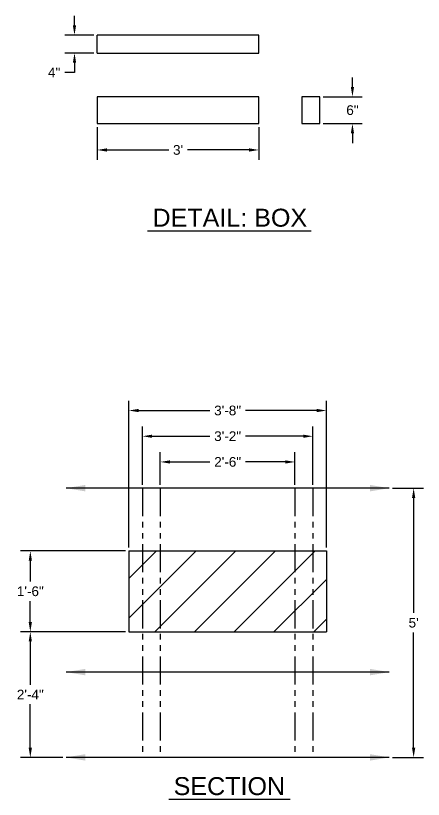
# Model space of a CAD drawing. Header units: inches. Extents: x -24 to 363, y -9 to 336.
# Drawn here: x 271.8 to 362.6, y -9.3 to 165.3 of the extents above; entities that cross this region are included whole.
import ezdxf

# ---------------------------------------------------------------- set-up
doc = ezdxf.new("R2010")
doc.units = ezdxf.units.IN
doc.header["$MEASUREMENT"] = 0
doc.linetypes.add('PHANTOM2', pattern=[1.25, 0.625, -0.125, 0.125, -0.125, 0.125, -0.125])
for name, color, linetype in [('Box', 170, 'Continuous'), ('Dims', 252, 'Continuous'), ('Limits', 200, 'Continuous')]:
    doc.layers.add(name, color=color, linetype=linetype)
doc.styles.get("Standard").update_dxf_attribs({"font": 'arial.ttf'})
doc.dimstyles.new('DimBig', dxfattribs={"dimtxt": 0.18, "dimasz": 0.18, "dimexe": 0.18, "dimexo": 0.0625, "dimgap": 0.09, "dimtad": 0, "dimtih": 1, "dimtoh": 1, "dimdec": 4, "dimzin": 0, "dimdsep": 46, "dimtxsty": 'Standard', "dimcen": 0.09, "dimadec": 0, "dimazin": 0, "dimtfac": 1, "dimtdec": 4, "dimtofl": 0, "dimtmove": 0, "dimatfit": 3, "dimfxl": 1, "dimtolj": 1, "dimtzin": 0, "dimarcsym": 0})

# ---------------------------------------------------------------- blocks, each defined once
blk = doc.blocks.new('*D6')
at = {"layer": 'Defpoints', "color": 0, "transparency": 16777216}
for p in [(333.97, 65.84), (303.97, 60), (333.97, 60)]:
    blk.add_point(p, dxfattribs=at)
at = {"layer": 'Dims', "color": 0, "lineweight": -2, "transparency": 16777216}
for p, q in [((303.97, 60.75), (303.97, 68)), ((333.97, 60.75), (333.97, 68)), ((306.13, 65.84), (315, 65.84)), ((331.81, 65.84), (322.94, 65.84))]:
    blk.add_line(p, q, dxfattribs=at)
at = {"layer": 'Dims', "color": 0, "transparency": 16777216}
for points in [[(306.13, 66.2), (306.13, 65.48), (303.97, 65.84)], [(331.81, 66.2), (331.81, 65.48), (333.97, 65.84)]]:
    blk.add_solid(points, dxfattribs=at)
at = {"layer": 'Dims', "color": 0, "transparency": 16777216, "insert": (318.97, 65.84), "char_height": 2.16, "attachment_point": 5}
blk.add_mtext('\\A1;2\'-6"', dxfattribs=at)
blk = doc.blocks.new('*D7')
at = {"layer": 'Defpoints', "color": 0, "transparency": 16777216}
for p in [(337.97, 71.57), (299.97, 60), (337.97, 60)]:
    blk.add_point(p, dxfattribs=at)
at = {"layer": 'Dims', "color": 0, "lineweight": -2, "transparency": 16777216}
for p, q in [((299.97, 60.75), (299.97, 73.73)), ((337.97, 60.75), (337.97, 73.73)), ((302.13, 71.57), (315.02, 71.57)), ((335.81, 71.57), (322.92, 71.57))]:
    blk.add_line(p, q, dxfattribs=at)
at = {"layer": 'Dims', "color": 0, "transparency": 16777216}
for points in [[(302.13, 71.93), (302.13, 71.21), (299.97, 71.57)], [(335.81, 71.93), (335.81, 71.21), (337.97, 71.57)]]:
    blk.add_solid(points, dxfattribs=at)
at = {"layer": 'Dims', "color": 0, "transparency": 16777216, "insert": (318.97, 71.57), "char_height": 2.16, "attachment_point": 5}
blk.add_mtext('\\A1;3\'-2"', dxfattribs=at)
blk = doc.blocks.new('*D8')
at = {"layer": 'Defpoints', "color": 0, "transparency": 16777216}
for p in [(340.97, 77.3), (296.97, 46), (340.97, 46)]:
    blk.add_point(p, dxfattribs=at)
at = {"layer": 'Dims', "color": 0, "lineweight": -2, "transparency": 16777216}
for p, q in [((296.97, 46.75), (296.97, 79.46)), ((340.97, 46.75), (340.97, 79.46)), ((299.13, 77.3), (315.02, 77.3)), ((338.81, 77.3), (322.92, 77.3))]:
    blk.add_line(p, q, dxfattribs=at)
at = {"layer": 'Dims', "color": 0, "transparency": 16777216}
for points in [[(299.13, 77.66), (299.13, 76.94), (296.97, 77.3)], [(338.81, 77.66), (338.81, 76.94), (340.97, 77.3)]]:
    blk.add_solid(points, dxfattribs=at)
at = {"layer": 'Dims', "color": 0, "transparency": 16777216, "insert": (318.97, 77.3), "char_height": 2.16, "attachment_point": 5}
blk.add_mtext('\\A1;3\'-8"', dxfattribs=at)
blk = doc.blocks.new('*D12')
at = {"layer": 'Defpoints', "color": 0, "transparency": 16777216}
for p in [(275.01, 28), (296.97, 28), (282.97, 0)]:
    blk.add_point(p, dxfattribs=at)
at = {"layer": 'Dims', "color": 0, "lineweight": -2, "transparency": 16777216}
for p, q in [((296.22, 28), (272.85, 28)), ((275.01, 25.84), (275.01, 16.16)), ((275.01, 2.16), (275.01, 11.84)), ((282.22, 0), (272.85, 0))]:
    blk.add_line(p, q, dxfattribs=at)
at = {"layer": 'Dims', "color": 0, "transparency": 16777216}
for points in [[(274.65, 25.84), (275.37, 25.84), (275.01, 28)], [(274.65, 2.16), (275.37, 2.16), (275.01, 0)]]:
    blk.add_solid(points, dxfattribs=at)
at = {"layer": 'Dims', "color": 0, "transparency": 16777216, "insert": (275.01, 14), "char_height": 2.16, "attachment_point": 5}
blk.add_mtext('\\A1;2\'-4"', dxfattribs=at)
blk = doc.blocks.new('*D24')
at = {"layer": 'Defpoints', "color": 0, "transparency": 16777216}
for p in [(275.01, 46), (296.97, 46), (296.97, 28)]:
    blk.add_point(p, dxfattribs=at)
at = {"layer": 'Dims', "color": 0, "lineweight": -2, "transparency": 16777216}
for p, q in [((296.22, 46), (272.85, 46)), ((275.01, 43.84), (275.01, 39.18)), ((275.01, 30.16), (275.01, 34.82)), ((296.22, 28), (272.85, 28))]:
    blk.add_line(p, q, dxfattribs=at)
at = {"layer": 'Dims', "color": 0, "transparency": 16777216}
for points in [[(274.65, 43.84), (275.37, 43.84), (275.01, 46)], [(274.65, 30.16), (275.37, 30.16), (275.01, 28)]]:
    blk.add_solid(points, dxfattribs=at)
at = {"layer": 'Dims', "color": 0, "transparency": 16777216, "insert": (275.01, 37), "char_height": 2.16, "attachment_point": 5}
blk.add_mtext('\\A1;1\'-6"', dxfattribs=at)
blk = doc.blocks.new('*D25')
at = {"layer": 'Defpoints', "color": 0, "transparency": 16777216}
for p in [(354.97, 60), (354.97, 0), (360.4, 0)]:
    blk.add_point(p, dxfattribs=at)
at = {"layer": 'Dims', "color": 0, "lineweight": -2, "transparency": 16777216}
for p, q in [((355.72, 60), (362.56, 60)), ((360.4, 57.84), (360.4, 32.18)), ((360.4, 2.16), (360.4, 27.82)), ((355.72, 0), (362.56, 0))]:
    blk.add_line(p, q, dxfattribs=at)
at = {"layer": 'Dims', "color": 0, "transparency": 16777216}
for points in [[(360.04, 57.84), (360.76, 57.84), (360.4, 60)], [(360.04, 2.16), (360.76, 2.16), (360.4, 0)]]:
    blk.add_solid(points, dxfattribs=at)
at = {"layer": 'Dims', "color": 0, "transparency": 16777216, "insert": (360.4, 30), "char_height": 2.16, "attachment_point": 5}
blk.add_mtext("\\A1;5'", dxfattribs=at)
blk = doc.blocks.new('*D29')
at = {"layer": 'Defpoints', "color": 0, "transparency": 16777216}
for p in [(339.51, 147.24), (339.51, 141.24), (346.77, 141.24)]:
    blk.add_point(p, dxfattribs=at)
at = {"layer": 'Dims', "color": 0, "lineweight": -2, "transparency": 16777216}
for p, q in [((346.77, 149.4), (346.77, 151.56)), ((340.26, 147.24), (348.93, 147.24)), ((340.26, 141.24), (348.93, 141.24)), ((346.77, 139.08), (346.77, 136.92))]:
    blk.add_line(p, q, dxfattribs=at)
at = {"layer": 'Dims', "color": 0, "transparency": 16777216}
for points in [[(346.41, 149.4), (347.13, 149.4), (346.77, 147.24)], [(346.41, 139.08), (347.13, 139.08), (346.77, 141.24)]]:
    blk.add_solid(points, dxfattribs=at)
at = {"layer": 'Dims', "color": 0, "transparency": 16777216, "insert": (346.77, 144.24), "char_height": 2.16, "attachment_point": 5}
blk.add_mtext('\\A1;6"', dxfattribs=at)
blk = doc.blocks.new('*D30')
at = {"layer": 'Defpoints', "color": 0, "transparency": 16777216}
for p in [(289.92, 141.24), (325.92, 141.24), (325.92, 135.37)]:
    blk.add_point(p, dxfattribs=at)
at = {"layer": 'Dims', "color": 0, "lineweight": -2, "transparency": 16777216}
for p, q in [((289.92, 140.49), (289.92, 133.21)), ((325.92, 140.49), (325.92, 133.21)), ((292.08, 135.37), (305.85, 135.37)), ((323.76, 135.37), (310, 135.37))]:
    blk.add_line(p, q, dxfattribs=at)
at = {"layer": 'Dims', "color": 0, "transparency": 16777216}
for points in [[(292.08, 135.73), (292.08, 135.01), (289.92, 135.37)], [(323.76, 135.73), (323.76, 135.01), (325.92, 135.37)]]:
    blk.add_solid(points, dxfattribs=at)
at = {"layer": 'Dims', "color": 0, "transparency": 16777216, "insert": (307.92, 135.37), "char_height": 2.16, "attachment_point": 5}
blk.add_mtext("\\A1;3'", dxfattribs=at)
blk = doc.blocks.new('*D31')
at = {"layer": 'Defpoints', "color": 0, "transparency": 16777216}
for p in [(289.92, 160.98), (284.85, 156.98), (289.92, 156.98)]:
    blk.add_point(p, dxfattribs=at)
at = {"layer": 'Dims', "color": 0, "lineweight": -2, "transparency": 16777216}
for p, q in [((284.85, 163.14), (284.85, 165.3)), ((289.17, 160.98), (282.69, 160.98)), ((289.17, 156.98), (282.69, 156.98)), ((284.85, 154.82), (284.85, 152.66)), ((284.85, 152.66), (282.69, 152.66))]:
    blk.add_line(p, q, dxfattribs=at)
at = {"layer": 'Dims', "color": 0, "transparency": 16777216}
for points in [[(284.49, 163.14), (285.21, 163.14), (284.85, 160.98)], [(284.49, 154.82), (285.21, 154.82), (284.85, 156.98)]]:
    blk.add_solid(points, dxfattribs=at)
at = {"layer": 'Dims', "color": 0, "transparency": 16777216, "insert": (280.32, 152.66), "char_height": 2.16, "attachment_point": 5}
blk.add_mtext('\\A1;4"', dxfattribs=at)
blk = doc.blocks.new('boxlong')
at = {"layer": 'Box'}
for p, q in [((18, 3), (-18, 3)), ((-18, 3), (-18, -3)), ((18, -3), (18, 3)), ((-18, -3), (18, -3))]:
    blk.add_line(p, q, dxfattribs=at)
blk = doc.blocks.new('boxshort')
at = {"layer": 'Box'}
for p, q in [((-2, 3), (-2, -3)), ((2, 3), (-2, 3)), ((2, -3), (2, 3)), ((-2, -3), (2, -3))]:
    blk.add_line(p, q, dxfattribs=at)
blk = doc.blocks.new('boxmid')
at = {"layer": 'Box'}
for p, q in [((325.92, 160.98), (289.92, 160.98)), ((289.92, 156.98), (289.92, 160.98)), ((325.92, 156.98), (325.92, 160.98)), ((289.92, 156.98), (325.92, 156.98))]:
    blk.add_line(p, q, dxfattribs=at)

msp = doc.modelspace()

# ---------------------------------------------------------------- hatches: boundary and pattern name
at = {"layer": 'Limits'}
h = msp.add_hatch(dxfattribs=at)
h.set_pattern_fill('ANSI31', color=256, scale=50)
h.set_pattern_definition([(45, (318.97, 1e-14), (-4.4194, 4.4194), [])])
h.paths.add_polyline_path([(299.97005, 46), (296.97005, 46), (296.97005, 28), (299.97005, 28)])
h.paths.add_polyline_path([(303.97005, 46), (299.97005, 46), (299.97005, 28), (303.97005, 28)])
h.paths.add_polyline_path([(333.97005, 46), (303.97005, 46), (303.97005, 28), (333.97005, 28)])
h.paths.add_polyline_path([(337.97005, 46), (333.97005, 46), (333.97005, 28), (337.97005, 28)])
h.paths.add_polyline_path([(340.97005, 46), (337.97005, 46), (337.97005, 28), (340.97005, 28)])

# ---------------------------------------------------------------- linework, layer by layer
at = {"layer": 'Dims'}
for p, q in [((301.15175, 117.33475), (337.58724, 117.33475)), ((305.8669, -9.34945), (332.8721, -9.34945))]:
    msp.add_line(p, q, dxfattribs=at)
at = {"layer": 'Limits'}
for p, q in [((354.97005, 60), (282.97005, 60)), ((296.97005, 46), (340.97005, 46)), ((296.97005, 46), (296.97005, 28)), ((340.97005, 46), (340.97005, 28)), ((296.97005, 28), (340.97005, 28)), ((354.97005, 19), (282.97005, 19)), ((354.97005, 0), (282.97005, 0))]:
    msp.add_line(p, q, dxfattribs=at)
at = {"layer": 'Limits', "linetype": 'PHANTOM2', "ltscale": 10}
for p, q in [((299.97005, 60), (299.97005, 0)), ((303.97005, 60), (303.97005, 0)), ((333.97005, 60), (333.97005, 0)), ((337.97005, 60), (337.97005, 0))]:
    msp.add_line(p, q, dxfattribs=at)
at = {"layer": 'Limits'}
for points in [[(287.29005, 59.28), (282.97005, 60), (287.29005, 60.72)], [(350.65005, 59.28), (354.97005, 60), (350.65005, 60.72)], [(287.29005, 18.28), (282.97005, 19), (287.29005, 19.72)], [(350.65005, 18.28), (354.97005, 19), (350.65005, 19.72)], [(287.29005, -0.72), (282.97005, 0), (287.29005, 0.72)], [(350.65005, -0.72), (354.97005, 0), (350.65005, 0.72)]]:
    msp.add_solid(points, dxfattribs=at)

# ---------------------------------------------------------------- block references
at = {"layer": 'Dims'}
for name, p in [('boxmid', (0, 0)), ('boxlong', (307.92466, 144.23528)), ('boxshort', (337.5093, 144.23528))]:
    msp.add_blockref(name, p, dxfattribs=at)

# ---------------------------------------------------------------- texts
for s, p in [('DETAIL: BOX', (302.21901, 118.27994)), ('SECTION', (306.93415, -8.40426))]:
    msp.add_text(s, height=4, dxfattribs=at).set_placement(p)

# ---------------------------------------------------------------- dimensions: what is measured, and where the dimension line sits
for base, p1, p2, picture, middle in [((284.84557, 156.98239), (289.92466, 160.98239), (289.92466, 156.98239), '*D31', (280.32077, 152.66239)), ((346.7732, 141.23528), (339.5093, 147.23528), (339.5093, 141.23528), '*D29', (346.7732, 144.23528)), ((360.39682, 0), (354.97005, 60), (354.97005, 0), '*D25', (360.39682, 30)), ((275.00574, 46), (296.97005, 28), (296.97005, 46), '*D24', (275.00574, 37))]:
    dim = msp.add_linear_dim(base=base, p1=p1, p2=p2, angle=90, dimstyle='DimBig', override={"dimscale": 12, "dimlunit": 4}, dxfattribs=at)
    dim.commit()
    dim.dimension.update_dxf_attribs({"geometry": picture, "text_midpoint": middle})
for base, p1, p2, picture, middle in [((325.92466, 135.37436), (289.92466, 141.23528), (325.92466, 141.23528), '*D30', (307.92466, 135.37436)), ((340.97005, 77.30128), (296.97005, 46), (340.97005, 46), '*D8', (318.97005, 77.30128)), ((337.97005, 71.57312), (299.97005, 60), (337.97005, 60), '*D7', (318.97005, 71.57312)), ((333.97005, 65.84495), (303.97005, 60), (333.97005, 60), '*D6', (318.97005, 65.84495))]:
    dim = msp.add_linear_dim(base=base, p1=p1, p2=p2, dimstyle='DimBig', override={"dimscale": 12, "dimlunit": 4}, dxfattribs=at)
    dim.commit()
    dim.dimension.update_dxf_attribs({"geometry": picture, "text_midpoint": middle})
dim = msp.add_linear_dim(base=(275.00574, 28), p1=(282.97005, 0), p2=(296.97005, 28), angle=90, dimstyle='DimBig', override={"dimscale": 12, "dimlunit": 4}, dxfattribs=at)
dim.commit()
dim.dimension.update_dxf_attribs({"geometry": '*D12', "text_midpoint": (275.00574, 14), "dimtype": 160})

doc.saveas('drawing.dxf')
